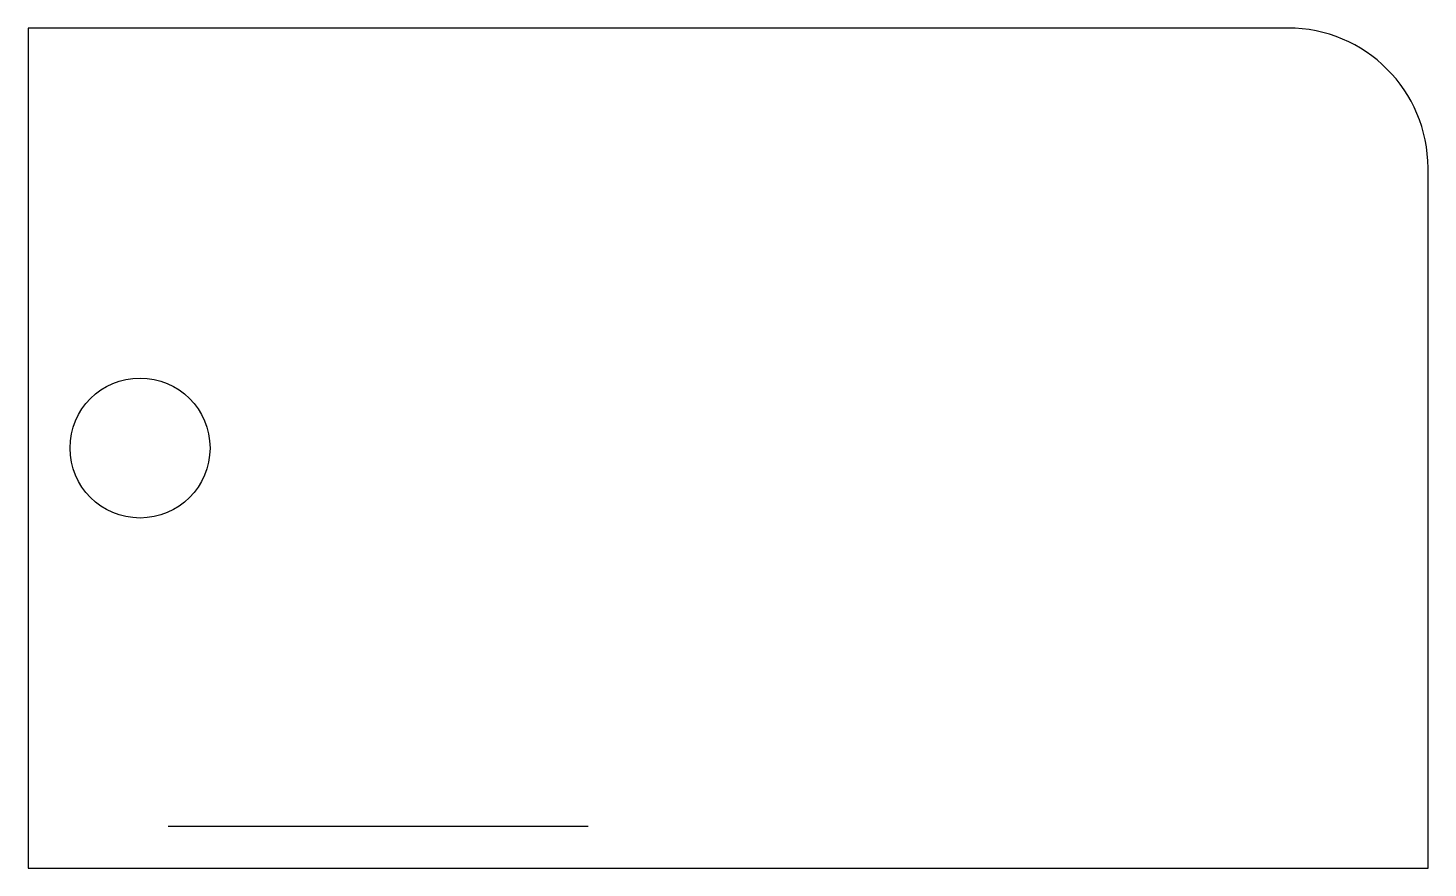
# Model space of a CAD drawing. Header units: millimetres. Extents: x 0 to 100, y 0 to 60.
import ezdxf

# ---------------------------------------------------------------- set-up
doc = ezdxf.new("R2010")
doc.units = ezdxf.units.MM
doc.layers.add('PART', color=7, linetype='CONTINUOUS')

msp = doc.modelspace()

# ---------------------------------------------------------------- linework, layer by layer
at = {"layer": 'PART'}
for p, q in [((90, 60), (0, 60)), ((0, 60), (0, 0)), ((100, 0), (100, 50)), ((10, 3), (40, 3)), ((0, 0), (100, 0))]:
    msp.add_line(p, q, dxfattribs=at)
msp.add_circle((8, 30), 5, dxfattribs=at)
msp.add_arc((90, 50), 10, 0, 90, dxfattribs=at)

doc.saveas('drawing.dxf')
